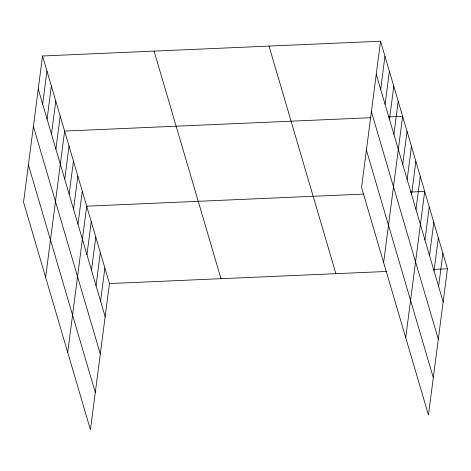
<?xml version="1.0" encoding="UTF-8"?>
<svg xmlns="http://www.w3.org/2000/svg" width="471" height="471" viewBox="0 0 471 471"><rect width="100%" height="100%" fill="white"/><g stroke="black" fill="none" stroke-linecap="round" stroke-linejoin="round"><path stroke-width="0.71" d="M42.543 55.978L23.55 202.2L90.45 429.782L109.443 283.56L42.543 55.978L380.55 41.218L447.45 268.8L428.457 415.022L361.557 187.44L380.55 41.218M42.661 104.091L46.959 70.997M47.076 119.116L51.374 86.016M51.492 134.135L55.79 101.035M55.902 149.154L60.206 116.06M45.628 277.301L64.621 131.079L370.96 117.703M64.733 179.198L69.037 146.098M69.149 194.217L73.452 161.117M73.564 209.236L77.868 176.142M77.98 224.255L82.284 191.161M67.706 352.402L86.699 206.18L363.535 194.093M86.947 254.752L91.244 221.658M91.498 270.224L95.796 237.131M96.049 285.703L100.347 252.609M100.594 301.181L104.892 268.081M380.662 89.337L384.966 56.237M385.078 104.356L389.382 71.262M389.493 119.375L393.797 86.281M393.909 134.4L398.213 101.3M383.635 262.541L402.623 116.319L388.234 116.949M402.74 164.438L407.038 131.344M407.156 179.457L411.454 146.363M411.572 194.476L415.869 161.382M415.987 209.501L420.285 176.401M405.714 337.648L424.701 191.426L410.312 192.05M424.954 239.992L429.252 206.899M429.505 255.47L433.803 222.377M434.05 270.949L438.354 237.849M438.601 286.421L442.899 253.327M109.443 283.56L386.279 271.473M433.055 269.43L447.45 268.8M376.247 74.318L443.152 301.899M371.401 111.645L438.301 339.226M366.403 150.108L433.308 377.689M269.006 46.087L335.905 273.669M154.082 51.109L220.987 278.691M38.245 89.072L105.145 316.653M33.394 126.405L100.294 353.986M28.401 164.868L95.301 392.449"/></g></svg>
